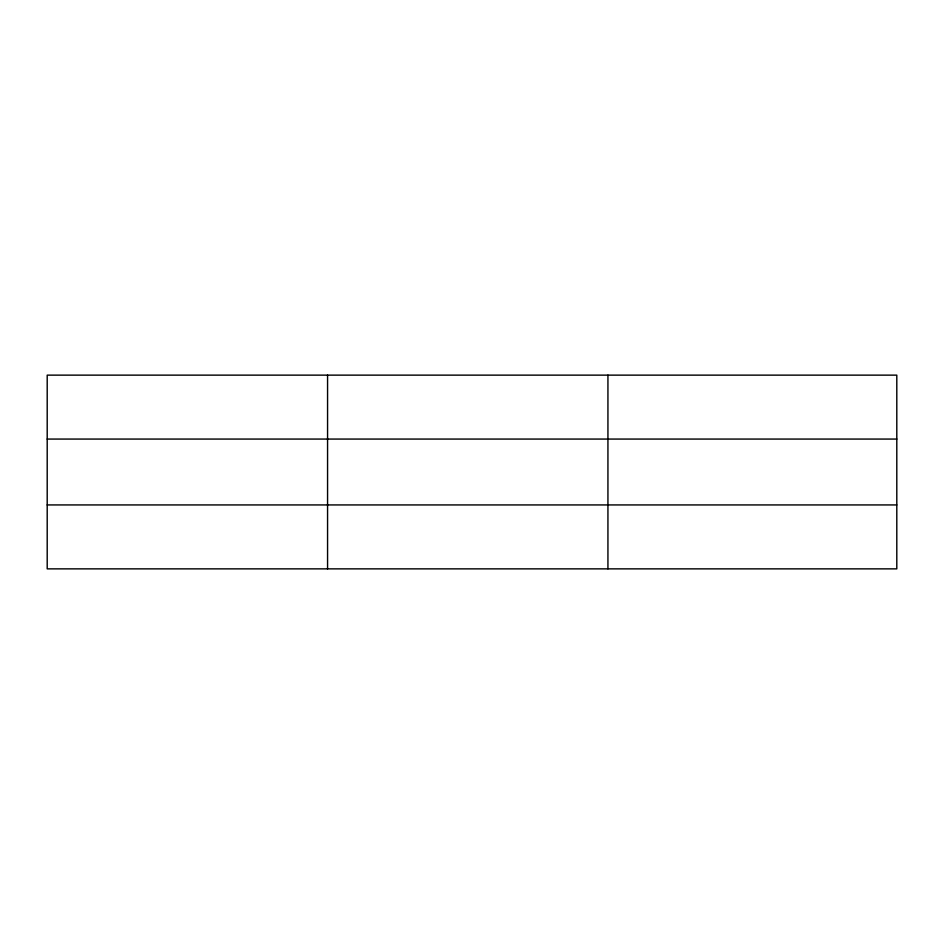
<?xml version="1.0" encoding="UTF-8"?>
<svg xmlns="http://www.w3.org/2000/svg" width="944" height="944" viewBox="0 0 944 944"><rect width="100%" height="100%" fill="white"/><g stroke="black" fill="none" stroke-linecap="round" stroke-linejoin="round"><path stroke-width="1.42" d="M327.568 568.866L327.568 375.134M607.936 568.866L607.936 375.134M896.8 439.066L896.8 375.134L47.2 375.134L47.2 568.866L896.8 568.866L896.8 439.066L47.2 439.066M47.2 504.934L896.8 504.934"/></g></svg>
